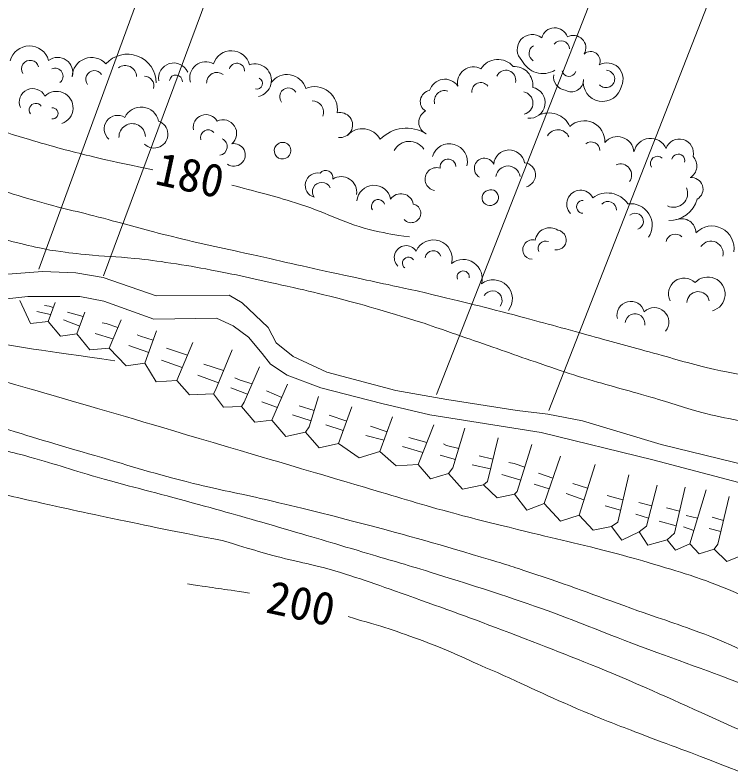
# Model space of a CAD drawing. Units: millimetres, scale not verified. Extents: x 40000 to 680000, y 20000 to 380000.
# Drawn here: x 367487 to 407067, y 239113 to 280829 of the extents above; entities that cross this region are included whole.
import ezdxf
from ezdxf.enums import TextEntityAlignment as Align

# ---------------------------------------------------------------- set-up
doc = ezdxf.new("R2010")
doc.units = ezdxf.units.MM
doc.header["$LTSCALE"] = 1000
doc.layers.add('M-BGD', color=7, linetype='Continuous', lineweight=13)
doc.layers.add('M-STR-HTXT', color=7, linetype='Continuous', lineweight=13)
doc.styles.add('ＭＳ ゴシック', font='')
doc.styles.get('ＭＳ ゴシック').set_extended_font_data('MS Gothic')

msp = doc.modelspace()

# ---------------------------------------------------------------- linework, layer by layer
at = {"layer": 'M-BGD'}
for p, q in [((369315, 263866), (369699, 264930)), ((368694, 264428), (369454, 264251)), ((370378, 264383), (371252, 264151)), ((370910, 263186), (371339, 264398)), ((370172, 263969), (371064, 263621)), ((372684, 262403), (373349, 263969)), ((374664, 261576), (375314, 263349)), ((371915, 263201), (372898, 262907)), ((373777, 262551), (374878, 262159)), ((376437, 260615), (377309, 262713)), ((375861, 262388), (377018, 262013)), ((375580, 261738), (376730, 261319)), ((377929, 261517), (379011, 261155)), ((377589, 260896), (378734, 260482)), ((381684, 258405), (382554, 260408)), ((379422, 260201), (380338, 259844)), ((381387, 260039), (382233, 259670)), ((381136, 259433), (381989, 259107)), ((383190, 259211), (384027, 258943)), ((385376, 257124), (386116, 259152)), ((382835, 258709), (383853, 258375)), ((384860, 258694), (385825, 258356)), ((387662, 256672), (388354, 258598)), ((387139, 258072), (388056, 257770)), ((389772, 255968), (390644, 258155)), ((386888, 257570), (387888, 257300)), ((389267, 257451), (390252, 257172)), ((388912, 256949), (390031, 256617)), ((390996, 256476), (391835, 256243)), ((393153, 256447), (393911, 256262)), ((396738, 253808), (397648, 256426)), ((392754, 255944), (393779, 255711)), ((398672, 253155), (399554, 255968)), ((394394, 255412), (395449, 255096)), ((396433, 255486), (397224, 255207)), ((398325, 254910), (399143, 254658)), ((396197, 254880), (397016, 254607)), ((404802, 251572), (405701, 254564)), ((397955, 254348), (398939, 254007)), ((400224, 254236), (401096, 254008)), ((400120, 253674), (400961, 253428)), ((401982, 253852), (402693, 253681)), ((403504, 253556), (404224, 253373)), ((401805, 253202), (402517, 252990)), ((403105, 252817), (404040, 252574)), ((404598, 253142), (405226, 252983)), ((406031, 253054), (406662, 252867)), ((404450, 252507), (405024, 252312)), ((405868, 252418), (406518, 252257))]:
    msp.add_line(p, q, dxfattribs=at)
for points in [[(353687, 269491), (359683, 266493), (361368, 266167), (363939, 266256), (369007, 266640), (370839, 266566), (372361, 266300), (375287, 265296)], [(375154, 263995), (372391, 265000), (371076, 265251), (368194, 265251), (363717, 264749), (361382, 264764), (359255, 265207), (355839, 266821)], [(375287, 265296), (379319, 265333), (380047, 264906), (381479, 263549), (381931, 262695), (382861, 261942), (384720, 261063), (388538, 260058), (391351, 259555), (395245, 258952), (396953, 258752), (398862, 258375), (403208, 257068)], [(408017, 251070), (406836, 250593), (406133, 251271), (405304, 251020), (404802, 251572), (403998, 251221), (403546, 251798), (402466, 251497), (401988, 252225), (401034, 251773), (400456, 252527), (399451, 252326), (398672, 253155), (397642, 252828), (396738, 253808), (395784, 253431), (395105, 254310), (394143, 254109), (393390, 254838), (392234, 254587), (391455, 255466), (390450, 255164), (389772, 255968), (388566, 255893), (387662, 256672), (386507, 256320), (385376, 257124), (384296, 256873), (383542, 257752), (382462, 257501), (381684, 258405), (380737, 258310), (379998, 259167), (379008, 259123), (378461, 259876), (377131, 259817), (376437, 260615), (375284, 260541), (374664, 261576), (373629, 261413), (372684, 262403), (371620, 262300), (370910, 263186), (369994, 263053), (369315, 263866), (368339, 263763), (367748, 265033)], [(369122, 264767), (369374, 264723), (369597, 264647)], [(372299, 263807), (372521, 263763), (373165, 263537)], [(402756, 256214), (396577, 257722), (390422, 258701), (387759, 259329), (384393, 260208), (382534, 260912), (381605, 261515), (381153, 262093), (380399, 262997), (379545, 263625), (378616, 264052), (375154, 263995)], [(374235, 263142), (374427, 263053), (375126, 262838)], [(378461, 259876), (378565, 260068), (379481, 262300)], [(379998, 259167), (380146, 259403), (381003, 261369)], [(379629, 260748), (379924, 260630), (380593, 260430)], [(383542, 257752), (383751, 258044), (384269, 259729)], [(384667, 258162), (385634, 257832), (384667, 258162), (385634, 257832)], [(391455, 255466), (391693, 255776), (392358, 257963)], [(393390, 254838), (393614, 255022), (394190, 257431)], [(391173, 257111), (391350, 257008), (392018, 256845)], [(395105, 254310), (395254, 254461), (396052, 257061)], [(403208, 257068), (412111, 254887), (416552, 253692), (421121, 252282), (423555, 251855), (427143, 251385), (429491, 251129), (431627, 251300), (433164, 251556), (435427, 252325), (438587, 253734), (441235, 254716), (443285, 255357), (445506, 255869), (447385, 255912), (452028, 255940)], [(452123, 254853), (446419, 254808), (442843, 254010), (439814, 252887), (435366, 251099), (434169, 250745), (433150, 250464), (430439, 250159), (427751, 250134), (425314, 250461), (421998, 250913), (419788, 251340), (416020, 252589), (411649, 253910), (407856, 254865), (402756, 256214)], [(394793, 256062), (395074, 256018), (395669, 255811)], [(400456, 252527), (400810, 252776), (401416, 255391)], [(401988, 252225), (402406, 252554), (402982, 254815)], [(403546, 251798), (403943, 252155), (404534, 254712)], [(406133, 251271), (406351, 251550), (406972, 254180)]]:
    msp.add_lwpolyline(points, dxfattribs=at)
for centre, radius, start, end in [((397325, 279385), 739, 18.6231, 166.1487), ((396078, 278926), 827, 50.2022, 227.0408), ((398357, 279017), 690, 330.3434, 118.7543), ((368278, 278014), 1108, 16.2669, 165.0812), ((396390, 278715), 483, 119.9613, 237.9927), ((397676, 278940), 469, 1.9898, 142.9591), ((379446, 277831), 1027, 13.6129, 162.9675), ((399311, 278291), 523, 334.8859, 132.6952), ((368324, 277845), 483, 15.378, 211.0192), ((369841, 277650), 839, 344.1492, 126.4605), ((371718, 277412), 1070, 42.2993, 179.5455), ((373697, 277075), 1590, 0.2722, 138.3488), ((394186, 277252), 1118, 40.9058, 147.1508), ((396675, 278886), 1291, 205.9569, 300.5592), ((369698, 277443), 443, 307.875, 114.0525), ((373583, 277413), 625, 0.8645, 127.3615), ((376260, 277340), 840, 23.4041, 190.5775), ((378028, 277361), 885, 60.5104, 196.3257), ((379749, 277736), 429, 359.4994, 164.522), ((380752, 277217), 909, 282.3533, 109.7939), ((392837, 277072), 887, 62.4894, 190.89), ((395081, 276949), 1037, 353.3455, 92.7933), ((400219, 277299), 885, 333.3795, 119.4494), ((371874, 277277), 478, 33.4753, 216.3635), ((374627, 276919), 533, 343.9779, 88.9606), ((376378, 277157), 357, 357.5545, 170.5517), ((378651, 277084), 572, 52.9935, 183.0555), ((382525, 276467), 1075, 16.3689, 144.2767), ((394624, 277230), 547, 346.8088, 155.4849), ((397990, 277403), 728, 170.5601, 263.5007), ((398113, 277824), 391, 191.7576, 341.5095), ((400160, 277294), 481, 221.3883, 87.1918), ((380854, 277050), 315, 257.0267, 64.3932), ((391247, 276409), 873, 34.5701, 163.7546), ((393236, 276598), 494, 38.25, 185.3528), ((398257, 277236), 656, 237.8299, 3.1012), ((399967, 277117), 1066, 171.642, 348.3881), ((368467, 276013), 748, 26.1361, 203.5487), ((369781, 275699), 910, 288.3562, 134.9652), ((382597, 276318), 478, 31.6711, 219.0539), ((384047, 275611), 1259, 350.9817, 112.9242), ((390508, 276045), 616, 99.2892, 238.091), ((391246, 276072), 580, 73.2142, 194.7757), ((395925, 275982), 866, 263.9925, 77.6299), ((395493, 275959), 629, 282.9374, 79.4009), ((368635, 275578), 369, 35.0422, 215.5802), ((383899, 275445), 646, 341.245, 89.1902), ((369562, 275388), 305, 261.2026, 98.7974), ((374455, 274756), 984, 12.0486, 155.6111), ((385458, 274742), 692, 262.3503, 104.0094), ((390522, 274898), 711, 118.555, 244.256), ((397005, 274153), 1261, 23.6126, 118.1561), ((373156, 274532), 748, 57.4067, 230.3968), ((375168, 274235), 767, 226.3801, 71.0339), ((378043, 274618), 704, 29.1775, 190.9655), ((378986, 274285), 751, 309.3805, 115.858), ((398958, 273842), 1140, 356.403, 134.38), ((373960, 274092), 729, 1.1526, 182.7973), ((386690, 273413), 1126, 28.8424, 136.1765), ((389129, 272555), 2018, 57.5087, 136.0426), ((378164, 274049), 427, 41.8044, 195.9688), ((397502, 273828), 656, 24.0973, 150.1056), ((400799, 273194), 909, 3.7552, 140.6411), ((378742, 273547), 475, 278.1328, 66.0529), ((379592, 273093), 625, 233.939, 101.945), ((382269, 273321), 455, 122.4712, 327.5288), ((382285, 273337), 450, 324.7276, 125.2724), ((389288, 272892), 950, 33.249, 152.0361), ((391505, 272715), 991, 346.4457, 162.6617), ((399351, 273345), 465, 357.8663, 130.7801), ((402623, 273073), 934, 23.5486, 168.8173), ((404217, 273193), 779, 345.8812, 161.0328), ((394810, 272501), 863, 10.5337, 174.5185), ((391425, 272417), 443, 5.2427, 187.7969), ((393443, 272346), 561, 25.1057, 241.076), ((403011, 272624), 391, 47.8999, 212.8292), ((404154, 272781), 357, 345.5726, 168.0822), ((404443, 272481), 743, 299.5922, 44.554), ((394742, 271805), 673, 8.5836, 171.4164), ((395584, 271984), 679, 284.9475, 83.6846), ((400966, 271980), 612, 323.2349, 112.5151), ((384218, 271409), 686, 78.5072, 253.9296), ((384669, 271838), 398, 347.8861, 142.3043), ((390791, 271753), 635, 72.0983, 260.3801), ((384441, 271058), 515, 25.1109, 216.8166), ((385517, 271030), 858, 351.3176, 122.3253), ((404880, 271194), 645, 300.5922, 96.2777), ((387326, 270475), 939, 10.6999, 175.4882), ((393797, 270741), 422, 291.3635, 114.1385), ((403891, 270977), 785, 244.5166, 22.2102), ((388818, 270246), 698, 10.4881, 144.6971), ((393731, 270714), 427, 104.5508, 300.9511), ((398752, 270371), 766, 27.0983, 223.0686), ((400240, 269630), 1356, 33.5934, 126.4905), ((387567, 270243), 378, 20.0924, 211.3275), ((389396, 269862), 522, 221.0834, 77.9855), ((398886, 270217), 355, 87.4449, 270.1681), ((400271, 270037), 479, 358.546, 136.7967), ((401526, 269202), 1188, 325.7329, 97.5332), ((403637, 271091), 1635, 269.6561, 343.9121), ((401774, 269407), 454, 288.2363, 129.136), ((404340, 268763), 798, 1.5763, 109.5838), ((406016, 267935), 1223, 350.3635, 135.9555), ((397051, 268242), 816, 56.4847, 171.0143), ((397418, 268381), 547, 260.2744, 81.2333), ((403989, 268186), 524, 45.2884, 166.6024), ((390616, 267349), 1040, 345.4529, 156.3601), ((396097, 267852), 538, 74.0736, 267.0018), ((396822, 267911), 412, 68.3234, 204.3411), ((405965, 267643), 675, 345.9301, 144.8227), ((389109, 267415), 656, 32.3976, 226.6476), ((389240, 267100), 333, 34.7165, 232.1872), ((390603, 267353), 439, 18.2064, 175.2133), ((392263, 266246), 1058, 344.195, 127.2312), ((392266, 266333), 340, 351.7233, 201.4406), ((393929, 265124), 1056, 322.1342, 127.8658), ((404477, 265408), 865, 45.1897, 206.865), ((405793, 265384), 952, 285.1294, 137.8791), ((393890, 265044), 527, 323.0177, 150.3611), ((405255, 264905), 621, 10.4627, 178.871), ((401533, 264224), 765, 14.3953, 194.1337), ((402833, 263840), 801, 320.8397, 134.25), ((401760, 263750), 546, 350.5756, 173.5375)]:
    msp.add_arc(centre, radius, start, end, dxfattribs=at)
for points, knots in [([(314408, 278598), (316987, 277909), (317642, 277729), (319712, 277161), (323724, 276059), (325957, 275391), (329961, 274257), (332079, 273656), (333257, 273289), (335384, 272719), (337045, 272275), (337983, 272052), (339655, 271652), (342004, 271089), (343349, 270891), (345676, 270242), (346372, 270048), (346744, 269882), (347427, 269645), (348229, 269366), (348690, 269238), (349477, 268919), (350853, 268359), (351587, 267961), (352936, 267338), (354223, 266744), (354933, 266388), (356224, 265801), (357386, 265273), (358010, 264905), (359213, 264477), (360625, 263976), (361427, 263708), (362886, 263367), (363548, 263212), (363926, 263155), (364594, 263025), (367860, 262392), (368950, 262285), (373007, 261701)], [0, 0, 0, 0, 1, 1, 1, 2, 2, 2, 3, 3, 3, 4, 4, 4, 5, 5, 5, 6, 6, 6, 7, 7, 7, 8, 8, 8, 9, 9, 9, 10, 10, 10, 11, 11, 11, 12, 12, 12, 13, 13, 13, 13]), ([(341441, 277250), (342321, 277007), (342548, 276944), (343254, 276736), (343993, 276519), (344396, 276361), (345138, 276159), (345830, 275971), (346226, 275900), (346922, 275732), (347648, 275556), (348058, 275470), (348781, 275280), (349432, 275108), (349797, 275006), (350439, 274802), (351190, 274563), (351609, 274424), (352348, 274149), (353656, 273663), (354382, 273370), (355664, 272818), (356777, 272338), (357364, 271989), (358477, 271511), (359291, 271162), (359768, 271019), (360587, 270682), (361469, 270320), (361937, 270054), (362823, 269703), (363423, 269465), (363768, 269353), (364381, 269150), (364926, 268970), (365235, 268882), (365787, 268723), (366471, 268527), (366855, 268419), (367546, 268246), (368268, 268064), (368507, 268013), (369405, 267819)], [0, 0, 0, 0, 1, 1, 1, 2, 2, 2, 3, 3, 3, 4, 4, 4, 5, 5, 5, 6, 6, 6, 7, 7, 7, 8, 8, 8, 9, 9, 9, 10, 10, 10, 11, 11, 11, 12, 12, 12, 13, 13, 13, 14, 14, 14, 14]), ([(362308, 276107), (363998, 275401), (364468, 275199), (365885, 274707), (367156, 274265), (367880, 274053), (369173, 273682), (370464, 273311), (371196, 273129), (372504, 272828), (373518, 272594), (373852, 272523), (375109, 272273)], [0, 0, 0, 0, 1, 1, 1, 2, 2, 2, 3, 3, 3, 4, 4, 4, 4]), ([(363927, 272145), (366122, 271340), (366734, 271101), (368576, 270564), (370048, 270135), (370894, 269973), (372376, 269582), (373746, 269222), (374504, 268984), (375878, 268643), (377555, 268226), (378506, 268041), (380191, 267661), (382209, 267206), (383338, 266950), (385358, 266507), (387059, 266135), (387595, 266020), (389714, 265568)], [0, 0, 0, 0, 1, 1, 1, 2, 2, 2, 3, 3, 3, 4, 4, 4, 5, 5, 5, 6, 6, 6, 6]), ([(379465, 271419), (381290, 270948), (381795, 270813), (383266, 270351), (384887, 269842), (385707, 269265), (387366, 268899), (388110, 268735), (388389, 268669), (389287, 268557)], [0, 0, 0, 0, 1, 1, 1, 2, 2, 2, 3, 3, 3, 3]), ([(369405, 267819), (370360, 267688), (370616, 267658), (371394, 267575), (372442, 267464), (373036, 267467), (374084, 267362), (374871, 267283), (375310, 267223), (376092, 267105), (376978, 266972), (377474, 266888), (378355, 266721), (379997, 266410), (380908, 266186), (382540, 265824), (383460, 265620), (383974, 265497), (384889, 265269), (386943, 264758), (387607, 264530), (390099, 263774)], [0, 0, 0, 0, 1, 1, 1, 2, 2, 2, 3, 3, 3, 4, 4, 4, 5, 5, 5, 6, 6, 6, 7, 7, 7, 7]), ([(346952, 267123), (350722, 265853), (351665, 265535), (354687, 264520), (356922, 263769), (358176, 263356), (360409, 262598), (361528, 262219), (362143, 261971), (363270, 261616), (365722, 260843), (367123, 260501), (369590, 259780), (373380, 258673), (374567, 258318), (379284, 256919)], [0, 0, 0, 0, 1, 1, 1, 2, 2, 2, 3, 3, 3, 4, 4, 4, 5, 5, 5, 5]), ([(389714, 265568), (392315, 264940), (392989, 264781), (395077, 264233), (396739, 263796), (397665, 263531), (399322, 263077), (400677, 262706), (401434, 262491), (402789, 262123), (404112, 261763), (404843, 261519), (406180, 261219), (407115, 261008), (407648, 260935), (408592, 260766), (409729, 260563), (410368, 260465), (411506, 260264), (412527, 260084), (413098, 259973), (414118, 259787), (415669, 259503), (416153, 259414), (418087, 259058)], [0, 0, 0, 0, 1, 1, 1, 2, 2, 2, 3, 3, 3, 4, 4, 4, 5, 5, 5, 6, 6, 6, 7, 7, 7, 8, 8, 8, 8]), ([(329406, 264563), (331194, 263948), (331665, 263793), (333121, 263324), (335326, 262614), (336574, 262257), (338801, 261616), (340582, 261103), (341571, 260780), (343370, 260335), (346356, 259596), (348070, 259362), (351057, 258627), (353564, 258010), (354931, 257521), (357420, 256833), (360353, 256023), (361986, 255532), (364936, 254783), (366249, 254450), (366988, 254272), (368309, 253972), (370374, 253504), (371533, 253252), (373605, 252819), (375686, 252384), (376352, 252255), (378943, 251751)], [0, 0, 0, 0, 1, 1, 1, 2, 2, 2, 3, 3, 3, 4, 4, 4, 5, 5, 5, 6, 6, 6, 7, 7, 7, 8, 8, 8, 9, 9, 9, 9]), ([(390099, 263774), (391435, 263313), (391770, 263197), (392841, 262826), (394392, 262289), (395254, 261968), (396810, 261445), (397643, 261165), (398105, 260996), (398946, 260741), (400381, 260307), (401198, 260106), (402638, 259686), (403827, 259340), (404479, 259094), (405678, 258782), (406484, 258572), (406951, 258520), (407763, 258330), (408520, 258152), (408934, 258007), (409697, 257852), (410272, 257736), (410598, 257687), (411179, 257601), (412186, 257453), (412754, 257395), (413766, 257300), (416853, 257009), (417966, 257146), (421703, 257259)], [0, 0, 0, 0, 1, 1, 1, 2, 2, 2, 3, 3, 3, 4, 4, 4, 5, 5, 5, 6, 6, 6, 7, 7, 7, 8, 8, 8, 9, 9, 9, 10, 10, 10, 10]), ([(361979, 259515), (364304, 258763), (364901, 258570), (366781, 257989), (368777, 257371), (369899, 257035), (371905, 256451), (374020, 255836), (375193, 255448), (377329, 254914), (378887, 254524), (379779, 254386), (381343, 254017), (383367, 253540), (384499, 253264), (386510, 252736), (389360, 251988), (390945, 251523), (393770, 250686), (394762, 250392), (395309, 250202), (396290, 249875), (398507, 249136), (399724, 248650), (401927, 247868), (403478, 247317), (404364, 247055), (405898, 246458), (408132, 245590), (409256, 244801), (411493, 243939), (412654, 243491), (413330, 243308), (414525, 242957), (415367, 242708), (415842, 242577), (416703, 242401), (417581, 242222), (418072, 242082), (418966, 242017), (419631, 241968), (420007, 241995), (420674, 242017), (421713, 242051), (422073, 242113), (423322, 242273)], [0, 0, 0, 0, 1, 1, 1, 2, 2, 2, 3, 3, 3, 4, 4, 4, 5, 5, 5, 6, 6, 6, 7, 7, 7, 8, 8, 8, 9, 9, 9, 10, 10, 10, 11, 11, 11, 12, 12, 12, 13, 13, 13, 14, 14, 14, 15, 15, 15, 15]), ([(362557, 257782), (363796, 257461), (364114, 257380), (365115, 257134), (366247, 256857), (366894, 256755), (368019, 256451), (369599, 256025), (370460, 255703), (372034, 255255), (374077, 254675), (375238, 254410), (377286, 253846), (379175, 253326), (380231, 253026), (382112, 252480), (383916, 251956), (384923, 251649), (386724, 251113), (388176, 250681), (388993, 250453), (390439, 250003), (392701, 249299), (393967, 248902), (396204, 248124), (398329, 247385), (399480, 246865), (401585, 246074), (404233, 245079), (405735, 244571), (408375, 243554), (410653, 242677), (411900, 242111), (414183, 241248), (415471, 240762), (416189, 240470), (417514, 240095), (418052, 239943), (418369, 239916), (418923, 239839), (419331, 239782), (419562, 239769), (419973, 239741), (420766, 239688), (421045, 239712), (422008, 239741)], [0, 0, 0, 0, 1, 1, 1, 2, 2, 2, 3, 3, 3, 4, 4, 4, 5, 5, 5, 6, 6, 6, 7, 7, 7, 8, 8, 8, 9, 9, 9, 10, 10, 10, 11, 11, 11, 12, 12, 12, 13, 13, 13, 14, 14, 14, 15, 15, 15, 15]), ([(379284, 256919), (382951, 255836), (383869, 255565), (386809, 254700), (388627, 254166), (389637, 253834), (391464, 253334), (392974, 252920), (393831, 252729), (395350, 252352), (397451, 251830), (398638, 251580), (400731, 251028), (401670, 250780), (402193, 250627), (403122, 250344), (404026, 250070), (404539, 249934), (405429, 249618), (406240, 249331), (406685, 249141), (407478, 248807), (408304, 248459), (408759, 248247), (409571, 247868), (410362, 247498), (410767, 247207), (411578, 246885), (412573, 246491), (413164, 246360), (414183, 246031), (414866, 245811), (415240, 245658), (415934, 245476), (416592, 245304), (416972, 245254), (417642, 245135), (418422, 244996), (418860, 244913), (419649, 244836), (421010, 244702), (421528, 244775), (423151, 244878)], [0, 0, 0, 0, 1, 1, 1, 2, 2, 2, 3, 3, 3, 4, 4, 4, 5, 5, 5, 6, 6, 6, 7, 7, 7, 8, 8, 8, 9, 9, 9, 10, 10, 10, 11, 11, 11, 12, 12, 12, 13, 13, 13, 14, 14, 14, 14]), ([(378943, 251751), (380744, 251211), (381223, 251050), (382706, 250681), (383410, 250506), (383815, 250448), (384514, 250254), (386356, 249744), (387359, 249358), (389162, 248722), (391389, 247936), (392633, 247483), (394839, 246637), (397224, 245722), (398561, 245210), (400918, 244225), (403553, 243125), (404977, 242390), (407600, 241261), (409332, 240515), (409885, 240279), (412046, 239377)], [0, 0, 0, 0, 1, 1, 1, 2, 2, 2, 3, 3, 3, 4, 4, 4, 5, 5, 5, 6, 6, 6, 7, 7, 7, 7]), ([(385896, 247541), (387927, 246944), (388512, 246780), (390141, 246160), (391587, 245609), (392365, 245221), (393784, 244602), (395805, 243721), (396898, 243139), (398933, 242291), (400112, 241800), (400781, 241545), (401973, 241085), (403784, 240387), (404818, 240047), (406620, 239327), (407981, 238784), (408419, 238603), (410087, 237895)], [0, 0, 0, 0, 1, 1, 1, 2, 2, 2, 3, 3, 3, 4, 4, 4, 5, 5, 5, 6, 6, 6, 6])]:
    msp.add_open_spline(points, degree=3, knots=knots, dxfattribs=at)
msp.add_open_spline([(377029, 249350), (378737, 249099), (378737, 249099), (380445, 248848)], degree=3, dxfattribs=at)
at = {"layer": 'M-STR-HTXT'}
for p, q in [((368802, 266772), (380926, 299891)), ((384393, 298733), (372382, 266395)), ((403347, 291895), (390785, 259834)), ((397006, 258941), (409018, 289685))]:
    msp.add_line(p, q, dxfattribs=at)

# ---------------------------------------------------------------- texts
at = {"layer": 'M-BGD', "style": 'ＭＳ ゴシック'}
for s, rotation, p in [('180', 347.67, (376858, 270546)), ('200', 347.761, (382995, 246850))]:
    msp.add_text(s, height=1833, rotation=rotation, dxfattribs=at).set_placement(p, align=Align.BOTTOM_CENTER)

doc.saveas('drawing.dxf')
